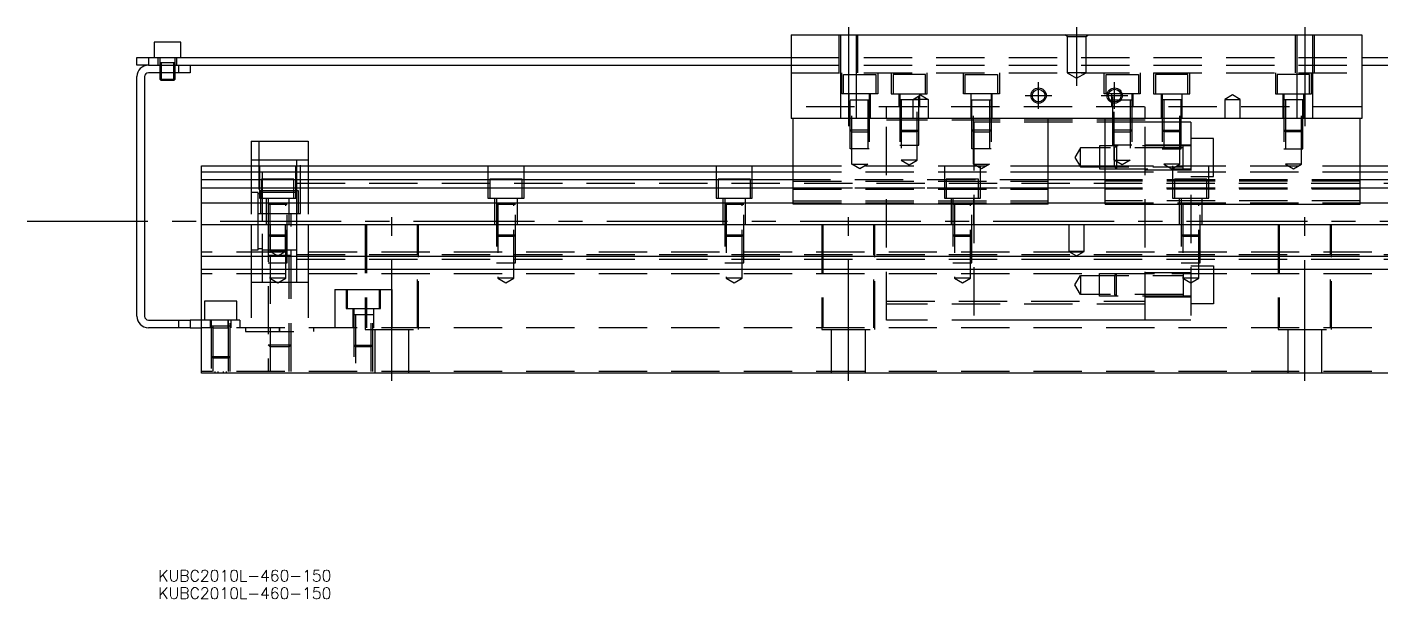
# Model space of a CAD drawing. Extents: x -29 to 699, y -309 to 112.
# Drawn here: x -28.9 to 327, y -308.8 to -158.5 of the extents above; entities that cross this region are included whole.
import ezdxf

# ---------------------------------------------------------------- set-up
doc = ezdxf.new("R2010")
doc.units = 0
doc.linetypes.add('CENTER', pattern=[50.8, 31.75, -6.35, 6.35, -6.35])
doc.linetypes.add('DASHED', pattern=[19.05, 12.7, -6.35])
doc.layers.get('0').update_dxf_attribs({"linetype": 'CONTINUOUS'})
doc.layers.add('CENTER', color=1, linetype='CENTER')
doc.styles.get("Standard").update_dxf_attribs({"font": 'txt.shx', "height": 3, "bigfont": 'bigfont.shx'})

# ---------------------------------------------------------------- blocks, each defined once
blk = doc.blocks.new('*U2')
at = {"color": 7, "linetype": 'CONTINUOUS'}
blk.add_text('KUBC2010L-460-150', height=3, dxfattribs=at).set_placement((5.6, -308.78))
blk = doc.blocks.new('*U3')
at = {"color": 7, "linetype": 'CONTINUOUS'}
blk.add_text('KUBC2010L-460-150', height=3, dxfattribs=at).set_placement((5.6, -304.19))

msp = doc.modelspace()

# ---------------------------------------------------------------- linework, layer by layer
at = {"color": 7, "linetype": 'CONTINUOUS'}
for p, q in [((11.5, -162.49), (4.5, -162.49)), ((4.5, -162.49), (4.5, -166.49)), ((11.5, -166.49), (11.5, -162.49)), ((172, -160.49), (172, -182.49)), ((172, -160.49), (322, -160.49)), ((322, -160.49), (322, -182.49)), ((0, -168.49), (0, -166.49)), ((0, -166.49), (3, -166.49)), ((3, -166.49), (3, -168.49)), ((3, -166.49), (172, -166.49)), ((322, -166.49), (491, -166.49)), ((3, -168.49), (0, -168.49)), ((3, -168.49), (11, -168.49)), ((3, -168.49), (11, -168.49)), ((11, -170.49), (3, -170.49)), ((6, -170.49002), (6, -172.14)), ((6.35, -170.49002), (6.35, -172.49)), ((9.65, -172.49), (9.65, -170.49002)), ((10, -172.14), (10, -170.49002)), ((11, -168.49), (172, -168.49)), ((11, -170.49), (11, -168.49)), ((14, -170.49), (11, -170.49)), ((14, -168.49), (14, -170.49)), ((322, -168.49), (483, -168.49)), ((0, -234.49), (0, -171.49)), ((2, -171.49), (2, -234.49)), ((6, -172.14), (10, -172.14)), ((6, -172.14), (6.35, -172.49)), ((9.65, -172.49), (6.35, -172.49)), ((9.65, -172.49), (10, -172.14)), ((322, -182.49), (172, -182.49)), ((172.5, -204.99), (172.5, -182.49)), ((239.5, -204.99), (239.5, -182.49)), ((254.5, -204.99), (254.5, -182.49)), ((321.5, -204.99), (321.5, -182.49)), ((30, -188.49), (45, -188.49)), ((30, -188.49), (30, -194.99)), ((45, -188.49), (45, -194.99)), ((17, -194.99), (172.5, -194.99)), ((17, -249.49), (17, -194.99)), ((239.5, -194.99), (254.5, -194.99)), ((321.5, -194.99), (477, -194.99)), ((17, -196.529608), (172.5, -196.529608)), ((172.5, -198.61154), (17, -198.61154)), ((239.5, -196.529608), (254.5, -196.529608)), ((254.5, -198.61154), (239.5, -198.61154)), ((321.5, -196.529608), (477, -196.529608)), ((477, -198.61154), (321.5, -198.61154)), ((172.5, -200.826666), (17, -200.826666)), ((254.5, -200.826666), (239.5, -200.826666)), ((477, -200.826666), (321.5, -200.826666)), ((17, -204.671934), (172.5, -204.671934)), ((239.5, -204.99), (172.5, -204.99)), ((239.5, -204.671934), (254.5, -204.671934)), ((254.5, -204.99), (321.5, -204.99)), ((321.5, -204.671934), (477, -204.671934)), ((477, -210.49), (17, -210.49)), ((477, -218.79), (17, -218.79)), ((477, -222.19), (17, -222.19)), ((3, -235.49), (11, -235.49)), ((11, -237.49), (3, -237.49)), ((11, -237.49), (11, -235.49)), ((11, -235.49), (14, -235.49)), ((14, -237.49), (11, -237.49)), ((14, -235.49), (14, -237.49)), ((17, -235.49), (14, -235.49)), ((14, -237.49), (17, -237.49)), ((477, -249.49), (17, -249.49))]:
    msp.add_line(p, q, dxfattribs=at)
at = {"color": 3, "linetype": 'DASHED'}
for p, q in [((184.500006, -160.49), (184.500006, -170.49)), ((184.9, -160.49), (184.9, -170.49)), ((189.1, -170.49), (189.1, -160.49)), ((189.499994, -170.49), (189.499994, -160.49)), ((244.5, -160.99), (244, -160.49)), ((244.5, -160.99), (244.5, -170.49)), ((244.5, -160.99), (249.5, -160.99)), ((249.5, -160.99), (250, -160.49)), ((249.5, -170.49), (249.5, -160.99)), ((304.500006, -160.49), (304.500006, -170.49)), ((304.9, -160.49), (304.9, -170.49)), ((309.1, -170.49), (309.1, -160.49)), ((309.499994, -170.49), (309.499994, -160.49)), ((5.5, -166.49), (5.5, -168.49)), ((6, -166.49), (6, -170.49)), ((6.000006, -166.49), (6.000006, -170.49)), ((10, -170.49), (10, -166.49)), ((10.5, -168.49), (10.5, -166.49)), ((172, -166.49), (322, -166.49)), ((10.000006, -167.89), (5.999994, -167.89)), ((6.35, -167.89), (6.35, -170.49)), ((9.65, -170.49), (9.65, -167.89)), ((9.999994, -170.49), (9.999994, -168.49)), ((172, -168.49), (322, -168.49)), ((172, -170.49), (322, -170.49)), ((184.9, -170.49), (184.9, -182.49)), ((185.25, -175.99), (185.25, -170.49)), ((189.1, -182.49), (189.1, -170.49)), ((194.75, -170.49), (194.75, -175.99)), ((198.25, -170.49), (198.25, -175.99)), ((207.75, -175.99), (207.75, -170.49)), ((217.25, -175.99), (217.25, -170.49)), ((226.75, -170.49), (226.75, -175.99)), ((249.5, -170.49), (244.5, -170.49)), ((244.5, -170.49), (247, -171.933376)), ((247, -171.933376), (249.5, -170.49)), ((254.25, -175.99), (254.25, -170.49)), ((263.75, -170.49), (263.75, -175.99)), ((267.25, -170.49), (267.25, -175.99)), ((276.75, -175.99), (276.75, -170.49)), ((299.25, -170.49), (299.25, -175.99)), ((304.9, -170.49), (304.9, -182.49)), ((308.75, -175.99), (308.75, -170.49)), ((309.1, -182.49), (309.1, -170.49)), ((185.75, -170.99), (194.25, -170.99)), ((185.75, -175.99), (185.75, -170.99)), ((194.25, -170.99), (194.25, -175.99)), ((207.25, -170.99), (198.75, -170.99)), ((198.75, -170.99), (198.75, -175.99)), ((207.25, -175.99), (207.25, -170.99)), ((217.75, -170.99), (226.25, -170.99)), ((217.75, -175.99), (217.75, -170.99)), ((226.25, -170.99), (226.25, -175.99)), ((254.75, -170.99), (263.25, -170.99)), ((254.75, -175.99), (254.75, -170.99)), ((263.25, -170.99), (263.25, -175.99)), ((276.25, -170.99), (267.75, -170.99)), ((267.75, -170.99), (267.75, -175.99)), ((276.25, -175.99), (276.25, -170.99)), ((308.25, -170.99), (299.75, -170.99)), ((299.75, -170.99), (299.75, -175.99)), ((308.25, -175.99), (308.25, -170.99)), ((194.75, -175.99), (185.25, -175.99)), ((187.25, -182.49), (187.25, -175.99)), ((187.499994, -177.59), (192.500006, -177.59)), ((187.500006, -190.49), (187.500006, -175.99)), ((187.9, -194.49), (187.9, -177.59)), ((192.1, -177.59), (192.1, -194.49)), ((192.499994, -175.99), (192.499994, -190.49)), ((192.75, -175.99), (192.75, -182.49)), ((198.25, -175.99), (207.75, -175.99)), ((200.25, -175.99), (200.25, -179.49)), ((205.500006, -177.59), (200.499994, -177.59)), ((205.500006, -177.59), (200.499994, -177.59)), ((200.500006, -175.99), (200.500006, -189.49)), ((200.9, -177.59), (200.9, -193.49)), ((204, -177.49), (206, -176.3353)), ((206, -177.49), (204, -177.49)), ((204, -182.49), (204, -177.49)), ((205.1, -193.49), (205.1, -177.59)), ((205.499994, -189.49), (205.499994, -175.99)), ((205.75, -179.49), (205.75, -175.99)), ((206, -176.3353), (208, -177.49)), ((208, -177.49), (206, -177.49)), ((208, -177.49), (208, -182.49)), ((226.75, -175.99), (217.25, -175.99)), ((219.25, -182.49), (219.25, -175.99)), ((219.499994, -177.59), (224.500006, -177.59)), ((219.500006, -190.49), (219.500006, -175.99)), ((219.9, -194.49), (219.9, -177.59)), ((224.1, -177.59), (224.1, -194.49)), ((224.499994, -175.99), (224.499994, -190.49)), ((224.75, -175.99), (224.75, -182.49)), ((263.75, -175.99), (254.25, -175.99)), ((256.25, -179.49), (256.25, -175.99)), ((256.499994, -177.59), (261.500006, -177.59)), ((256.499994, -177.59), (261.500006, -177.59)), ((256.500006, -189.49), (256.500006, -175.99)), ((256.9, -193.49), (256.9, -177.59)), ((261.1, -177.59), (261.1, -193.49)), ((261.499994, -175.99), (261.499994, -189.49)), ((261.75, -175.99), (261.75, -179.49)), ((267.25, -175.99), (276.75, -175.99)), ((269.25, -175.99), (269.25, -182.49)), ((274.500006, -177.59), (269.499994, -177.59)), ((269.500006, -175.99), (269.500006, -190.49)), ((269.9, -177.59), (269.9, -194.49)), ((274.1, -194.49), (274.1, -177.59)), ((274.499994, -190.49), (274.499994, -175.99)), ((274.75, -182.49), (274.75, -175.99)), ((288, -176.3353), (286, -177.49)), ((286, -177.49), (288, -177.49)), ((286, -177.49), (286, -182.49)), ((290, -177.49), (288, -176.3353)), ((288, -177.49), (290, -177.49)), ((290, -182.49), (290, -177.49)), ((299.25, -175.99), (308.75, -175.99)), ((301.25, -175.99), (301.25, -182.49)), ((306.500006, -177.59), (301.499994, -177.59)), ((301.500006, -175.99), (301.500006, -190.49)), ((301.9, -177.59), (301.9, -194.49)), ((306.1, -194.49), (306.1, -177.59)), ((306.499994, -190.49), (306.499994, -175.99)), ((306.75, -182.49), (306.75, -175.99)), ((322, -179.49), (172, -179.49)), ((197, -182.49), (197, -179.49)), ((265, -182.49), (265, -179.49)), ((197, -235.49), (197, -182.49)), ((265, -182.99), (197, -182.99)), ((220, -183.49), (220, -235.49)), ((265, -183.49), (220, -183.49)), ((265, -235.49), (265, -182.49)), ((277, -183.49), (265, -183.49)), ((269.9, -183.49), (269.5, -183.49)), ((277, -183.49), (277, -235.49)), ((32, -188.49), (32, -207.49)), ((43, -207.49), (43, -188.49)), ((192.5, -185.59), (187.5, -185.59)), ((187.9, -185.99), (187.5, -185.59)), ((187.9, -185.99), (192.1, -185.99)), ((192.5, -185.59), (192.1, -185.99)), ((200.5, -185.59), (205.5, -185.59)), ((200.5, -185.59), (200.9, -185.99)), ((205.1, -185.99), (200.9, -185.99)), ((205.1, -185.99), (205.5, -185.59)), ((224.5, -185.59), (219.5, -185.59)), ((219.9, -185.99), (219.5, -185.59)), ((219.9, -185.99), (224.1, -185.99)), ((224.5, -185.59), (224.1, -185.99)), ((261.5, -185.59), (256.5, -185.59)), ((256.9, -185.99), (256.5, -185.59)), ((256.9, -185.99), (261.1, -185.99)), ((261.5, -185.59), (261.1, -185.99)), ((269.5, -185.59), (274.5, -185.59)), ((269.5, -185.59), (269.9, -185.99)), ((274.1, -185.99), (269.9, -185.99)), ((274.1, -185.99), (274.5, -185.59)), ((283, -187.74), (277, -187.74)), ((283, -197.74), (283, -187.74)), ((301.5, -185.59), (306.5, -185.59)), ((301.5, -185.59), (301.9, -185.99)), ((306.1, -185.99), (301.9, -185.99)), ((306.1, -185.99), (306.5, -185.59)), ((192.499994, -190.49), (187.500006, -190.49)), ((200.500006, -189.49), (205.499994, -189.49)), ((224.499994, -190.49), (219.500006, -190.49)), ((248, -190.24), (246.556624, -192.74)), ((248, -195.24), (248, -190.24)), ((275, -190.24), (248, -190.24)), ((253, -189.740006), (253, -195.739994)), ((277, -189.740006), (253, -189.740006)), ((261.499994, -189.49), (256.500006, -189.49)), ((257.5, -189.74), (257, -190.24)), ((257, -195.24), (257, -190.24)), ((257.5, -189.74), (257.5, -195.74)), ((277, -189.49), (265, -189.49)), ((269.500006, -190.49), (274.499994, -190.49)), ((275, -195.740006), (275, -189.739994)), ((301.500006, -190.49), (306.499994, -190.49)), ((33, -193.49), (30, -193.49)), ((30, -194.99), (30, -210.49)), ((32.25, -194.99), (32.25, -203.49)), ((33, -209.49), (33, -193.49)), ((42, -193.49), (33, -193.49)), ((41.75, -203.49), (41.75, -194.99)), ((42, -194.99), (42, -193.49)), ((45, -193.49), (42, -193.49)), ((42, -201.49), (42, -194.99)), ((45, -194.99), (45, -210.49)), ((92.25, -194.99), (92.25, -203.49)), ((101.75, -203.49), (101.75, -194.99)), ((152.25, -194.99), (152.25, -203.49)), ((161.75, -203.49), (161.75, -194.99)), ((172.5, -194.99), (239.5, -194.99)), ((187.9, -194.49), (192.1, -194.49)), ((190, -195.702436), (187.9, -194.49)), ((192.1, -194.49), (190, -195.702436)), ((205.1, -193.49), (200.9, -193.49)), ((200.9, -193.49), (203, -194.702436)), ((203, -194.702436), (205.1, -193.49)), ((212.25, -194.99), (212.25, -203.49)), ((219.9, -194.49), (224.1, -194.49)), ((222, -195.702436), (219.9, -194.49)), ((221.75, -203.49), (221.75, -194.99)), ((224.1, -194.49), (222, -195.702436)), ((246.556624, -192.74), (248, -195.24)), ((248, -195.24), (275, -195.24)), ((253, -195.739994), (277, -195.739994)), ((254.5, -194.99), (321.5, -194.99)), ((256.9, -193.49), (261.1, -193.49)), ((259, -194.702436), (256.9, -193.49)), ((257, -195.24), (257.5, -195.74)), ((261.1, -193.49), (259, -194.702436)), ((274.1, -194.49), (269.9, -194.49)), ((269.9, -194.49), (272, -195.702436)), ((272, -195.702436), (274.1, -194.49)), ((272.25, -194.99), (272.25, -203.49)), ((281.75, -203.49), (281.75, -194.99)), ((306.1, -194.49), (301.9, -194.49)), ((301.9, -194.49), (304, -195.702436)), ((304, -195.702436), (306.1, -194.49)), ((41.25, -198.49), (32.75, -198.49)), ((32.75, -198.49), (32.75, -203.49)), ((41.25, -203.49), (41.25, -198.49)), ((101.25, -198.49), (92.75, -198.49)), ((92.75, -198.49), (92.75, -203.49)), ((101.25, -203.49), (101.25, -198.49)), ((161.25, -198.49), (152.75, -198.49)), ((152.75, -198.49), (152.75, -203.49)), ((161.25, -203.49), (161.25, -198.49)), ((172.5, -196.529608), (239.5, -196.529608)), ((239.5, -198.61154), (172.5, -198.61154)), ((172.5, -199.01668), (239.5, -199.01668)), ((221.25, -198.49), (212.75, -198.49)), ((212.75, -198.49), (212.75, -203.49)), ((221.25, -203.49), (221.25, -198.49)), ((254.5, -196.529608), (321.5, -196.529608)), ((321.5, -198.61154), (254.5, -198.61154)), ((321.5, -199.01668), (254.5, -199.01668)), ((265, -195.99), (277, -195.99)), ((281.25, -198.49), (272.75, -198.49)), ((272.75, -198.49), (272.75, -203.49)), ((277, -197.74), (283, -197.74)), ((281.25, -203.49), (281.25, -198.49)), ((31.85, -201.99), (30, -201.99)), ((31.85, -209.49), (31.85, -201.99)), ((33, -202.34), (31.85, -202.34)), ((41.25, -201.49), (32.5, -201.49)), ((32.5, -201.49), (32.5, -207.49)), ((41.25, -201.99), (33, -201.99)), ((42.5, -201.49), (41.25, -201.49)), ((42, -201.99), (41.25, -201.99)), ((42, -199.489994), (420, -199.489994)), ((42, -200.739994), (420, -200.739994)), ((42, -207.49), (42, -201.49)), ((42.5, -207.49), (42.5, -201.49)), ((239.5, -200.826666), (172.5, -200.826666)), ((172.5, -201.07), (239.5, -201.07)), ((321.5, -200.826666), (254.5, -200.826666)), ((321.5, -201.07), (254.5, -201.07)), ((32.25, -203.49), (41.75, -203.49)), ((34, -203.49), (34, -210.49)), ((39.500006, -205.09), (34.499994, -205.09)), ((34.500006, -203.49), (34.500006, -220.49)), ((34.9, -205.09), (34.9, -224.49)), ((39.1, -224.49), (39.1, -205.09)), ((39.499994, -220.49), (39.499994, -203.49)), ((40, -210.49), (40, -203.49)), ((92.25, -203.49), (101.75, -203.49)), ((94, -203.49), (94, -210.49)), ((99.500006, -205.09), (94.499994, -205.09)), ((94.500006, -203.49), (94.500006, -220.49)), ((94.9, -205.09), (94.9, -224.49)), ((99.1, -224.49), (99.1, -205.09)), ((99.499994, -220.49), (99.499994, -203.49)), ((100, -210.49), (100, -203.49)), ((152.25, -203.49), (161.75, -203.49)), ((154, -203.49), (154, -210.49)), ((159.500006, -205.09), (154.499994, -205.09)), ((154.500006, -203.49), (154.500006, -220.49)), ((154.9, -205.09), (154.9, -224.49)), ((159.1, -224.49), (159.1, -205.09)), ((159.499994, -220.49), (159.499994, -203.49)), ((160, -210.49), (160, -203.49)), ((172.5, -204.167372), (239.5, -204.167372)), ((172.5, -204.671934), (239.5, -204.671934)), ((212.25, -203.49), (221.75, -203.49)), ((214, -203.49), (214, -210.49)), ((219.500006, -205.09), (214.499994, -205.09)), ((214.500006, -203.49), (214.500006, -220.49)), ((214.9, -205.09), (214.9, -224.49)), ((219.1, -224.49), (219.1, -205.09)), ((219.499994, -220.49), (219.499994, -203.49)), ((220, -210.49), (220, -203.49)), ((321.5, -204.167372), (254.5, -204.167372)), ((254.5, -204.671934), (321.5, -204.671934)), ((272.25, -203.49), (281.75, -203.49)), ((274, -203.49), (274, -210.49)), ((279.500006, -205.09), (274.499994, -205.09)), ((274.500006, -203.49), (274.500006, -220.49)), ((274.9, -205.09), (274.9, -224.49)), ((279.1, -224.49), (279.1, -205.09)), ((279.499994, -220.49), (279.499994, -203.49)), ((280, -210.49), (280, -203.49)), ((31.85, -216.99), (31.85, -209.49)), ((32, -207.49), (43, -207.49)), ((33, -225.49), (33, -209.49)), ((34.500006, -207.49), (34.500006, -248.99)), ((40.499994, -248.99), (40.499994, -207.49)), ((42, -209.49), (42, -207.49)), ((42, -210.49), (42, -209.49)), ((30, -210.49), (30, -218.79)), ((34.5, -213.09), (39.5, -213.09)), ((34.5, -213.09), (34.9, -213.49)), ((39.1, -213.49), (34.9, -213.49)), ((35, -210.49), (35, -217.49)), ((39, -217.49), (39, -210.49)), ((39.1, -213.49), (39.5, -213.09)), ((42, -218.79), (42, -210.49)), ((45, -210.49), (45, -218.79)), ((60, -210.49), (60, -237.99)), ((60.291796, -210.49), (60.291796, -237.49)), ((73.708204, -237.49), (73.708204, -210.49)), ((74, -237.99), (74, -210.49)), ((94.5, -213.09), (99.5, -213.09)), ((94.5, -213.09), (94.9, -213.49)), ((99.1, -213.49), (94.9, -213.49)), ((99.1, -213.49), (99.5, -213.09)), ((154.5, -213.09), (159.5, -213.09)), ((154.5, -213.09), (154.9, -213.49)), ((159.1, -213.49), (154.9, -213.49)), ((159.1, -213.49), (159.5, -213.09)), ((180, -210.49), (180, -237.99)), ((180.291796, -210.49), (180.291796, -237.49)), ((193.708204, -237.49), (193.708204, -210.49)), ((194, -237.99), (194, -210.49)), ((214.5, -213.09), (219.5, -213.09)), ((214.5, -213.09), (214.9, -213.49)), ((219.1, -213.49), (214.9, -213.49)), ((219.1, -213.49), (219.5, -213.09)), ((245, -210.49), (245, -217.49)), ((249, -217.49), (249, -210.49)), ((274.5, -213.09), (279.5, -213.09)), ((274.5, -213.09), (274.9, -213.49)), ((279.1, -213.49), (274.9, -213.49)), ((279.1, -213.49), (279.5, -213.09)), ((300, -210.49), (300, -237.99)), ((300.291796, -210.49), (300.291796, -237.49)), ((313.708204, -237.49), (313.708204, -210.49)), ((314, -237.99), (314, -210.49)), ((30, -216.99), (31.85, -216.99)), ((31.85, -216.64), (33, -216.64)), ((33, -216.99), (40.5, -216.99)), ((40.5, -216.99), (42, -216.99)), ((477, -217.64), (17, -217.64)), ((30, -218.79), (30, -222.19)), ((40.500006, -218.49), (34.499994, -218.49)), ((34.500006, -220.49), (39.499994, -220.49)), ((39, -217.49), (35, -217.49)), ((35, -217.49), (37, -218.6447)), ((35, -218.49), (35, -248.99)), ((37, -218.6447), (39, -217.49)), ((40, -248.99), (40, -218.49)), ((42, -218.24), (420, -218.24)), ((42, -222.19), (42, -218.79)), ((42, -219.49), (420, -219.49)), ((45, -218.79), (45, -222.19)), ((94.500006, -220.49), (99.499994, -220.49)), ((154.500006, -220.49), (159.499994, -220.49)), ((214.500006, -220.49), (219.499994, -220.49)), ((249, -217.49), (245, -217.49)), ((245, -217.49), (247, -218.6447)), ((247, -218.6447), (249, -217.49)), ((274.500006, -220.49), (279.499994, -220.49)), ((477, -223.34), (17, -223.34)), ((30, -222.19), (30, -238.49)), ((42, -225.49), (42, -222.19)), ((45, -222.19), (45, -238.49)), ((246.556624, -226.24), (248, -223.74)), ((248, -223.74), (248, -228.74)), ((248, -223.74), (275, -223.74)), ((253, -229.239994), (253, -223.240006)), ((253, -223.240006), (277, -223.240006)), ((257, -223.74), (257.5, -223.24)), ((257, -223.74), (257, -228.74)), ((257.5, -229.24), (257.5, -223.24)), ((265, -222.99), (277, -222.99)), ((275, -223.239994), (275, -229.240006)), ((277, -221.24), (283, -221.24)), ((283, -221.24), (283, -231.24)), ((30, -225.49), (33, -225.49)), ((33, -225.49), (40.5, -225.49)), ((39.1, -224.49), (34.9, -224.49)), ((34.9, -224.49), (37, -225.702436)), ((37, -225.702436), (39.1, -224.49)), ((40.5, -225.49), (42, -225.49)), ((42, -225.49), (45, -225.49)), ((52, -227.49), (52, -237.49)), ((52, -227.49), (60.291796, -227.49)), ((55, -227.49), (55, -232.49)), ((55.25, -227.49), (55.25, -232.49)), ((60.291796, -227.49), (67, -227.49)), ((63.75, -232.49), (63.75, -227.49)), ((64, -232.49), (64, -227.49)), ((67, -227.49), (67, -237.49)), ((99.1, -224.49), (94.9, -224.49)), ((94.9, -224.49), (97, -225.702436)), ((97, -225.702436), (99.1, -224.49)), ((159.1, -224.49), (154.9, -224.49)), ((154.9, -224.49), (157, -225.702436)), ((157, -225.702436), (159.1, -224.49)), ((219.1, -224.49), (214.9, -224.49)), ((214.9, -224.49), (217, -225.702436)), ((217, -225.702436), (219.1, -224.49)), ((248, -228.74), (246.556624, -226.24)), ((279.1, -224.49), (274.9, -224.49)), ((274.9, -224.49), (277, -225.702436)), ((277, -225.702436), (279.1, -224.49)), ((26.25, -230.49), (17.75, -230.49)), ((17.75, -230.49), (17.75, -235.49)), ((26.25, -235.49), (26.25, -230.49)), ((197, -230.49), (265, -230.49)), ((275, -228.74), (248, -228.74)), ((277, -229.239994), (253, -229.239994)), ((257.5, -229.24), (257, -228.74)), ((277, -229.49), (265, -229.49)), ((283, -231.24), (277, -231.24)), ((55, -232.49), (64, -232.49)), ((56.75, -232.49), (56.75, -237.49)), ((62.000006, -234.09), (56.999994, -234.09)), ((57.000006, -232.49), (57.000006, -248.99)), ((57.4, -234.09), (57.4, -248.99)), ((61.6, -248.99), (61.6, -234.09)), ((61.999994, -248.99), (61.999994, -232.49)), ((62.25, -237.49), (62.25, -232.49)), ((265, -231.336052), (197, -231.336052)), ((27, -235.49), (17, -235.49)), ((477, -237.49), (17, -237.49)), ((19.25, -235.49), (19.25, -237.49)), ((19.500006, -235.49), (19.500006, -248.99)), ((24.499994, -237.09), (19.500006, -237.09)), ((19.9, -237.09), (19.9, -248.99)), ((19.9, -237.49), (24.1, -237.49)), ((24, -237.49), (24, -235.49)), ((24, -235.49), (24, -237.49)), ((24.1, -248.99), (24.1, -237.09)), ((24.499994, -248.99), (24.499994, -235.49)), ((24.75, -237.49), (24.75, -235.49)), ((27, -235.49), (27, -237.49)), ((28.5, -237.49), (28.5, -238.49)), ((37.5, -237.49), (37.5, -238.49)), ((37.5, -238.49), (37.5, -237.49)), ((46.5, -238.49), (46.5, -237.49)), ((60, -237.99), (74, -237.99)), ((62.5, -237.99), (62.5, -249.49)), ((71.5, -249.49), (71.5, -237.99)), ((180, -237.99), (194, -237.99)), ((182.5, -237.99), (182.5, -249.49)), ((191.5, -249.49), (191.5, -237.99)), ((265, -235.49), (197, -235.49)), ((277, -235.49), (220, -235.49)), ((300, -237.99), (314, -237.99)), ((302.5, -237.99), (302.5, -249.49)), ((311.5, -249.49), (311.5, -237.99)), ((28.5, -238.49), (46.5, -238.49)), ((34.5, -241.99), (40.5, -241.99)), ((34.5, -241.99), (35, -242.49)), ((40, -242.49), (40.5, -241.99)), ((19.5, -245.09), (24.5, -245.09)), ((19.5, -245.09), (19.9, -245.49)), ((24.1, -245.49), (19.9, -245.49)), ((24.1, -245.49), (24.5, -245.09)), ((40, -242.49), (35, -242.49)), ((57, -242.09), (62, -242.09)), ((57, -242.09), (57.4, -242.49)), ((61.6, -242.49), (57.4, -242.49)), ((61.6, -242.49), (62, -242.09)), ((477, -248.99), (17, -248.99)), ((20.500008, -248.99), (20.500008, -249.49)), ((21.359688, -249.49), (21.359688, -248.99)), ((22.640312, -248.99), (22.640312, -249.49)), ((23.499992, -249.49), (23.499992, -248.99))]:
    msp.add_line(p, q, dxfattribs=at)
at = {"color": 3, "linetype": 'CONTINUOUS'}
for centre in [(237, -176.49), (257, -176.49)]:
    msp.add_circle(centre, 2, dxfattribs=at)
at = {"color": 7, "linetype": 'CONTINUOUS'}
for centre in [(237, -176.49), (257, -176.49)]:
    msp.add_circle(centre, 1.65, dxfattribs=at)
for centre, radius, start, end in [((3, -171.49), 3, 90, 180), ((3, -171.49), 1, 90, 180), ((3, -234.49), 3, 180, 270), ((3, -234.49), 1, 180, 270)]:
    msp.add_arc(centre, radius, start, end, dxfattribs=at)
at = {"layer": 'CENTER', "color": 1, "linetype": 'CENTER'}
for p, q in [((187, -158.49), (187, -184.49)), ((247, -158.49), (247, -173.933376)), ((307, -158.49), (307, -184.49)), ((237, -179.99), (237, -172.99)), ((257, -179.99), (257, -172.99)), ((233.5, -176.49), (240.5, -176.49)), ((253.5, -176.49), (260.5, -176.49)), ((-28.891336, -209.49), (556.707811, -209.49)), ((67, -251.49), (67, -208.49)), ((187, -251.49), (187, -208.49)), ((307, -251.49), (307, -208.49))]:
    msp.add_line(p, q, dxfattribs=at)

# ---------------------------------------------------------------- block references
at = {"color": 7, "linetype": 'CONTINUOUS'}
for name in ['*U3', '*U2']:
    msp.add_blockref(name, (0, 0), dxfattribs=at)

doc.saveas('drawing.dxf')
